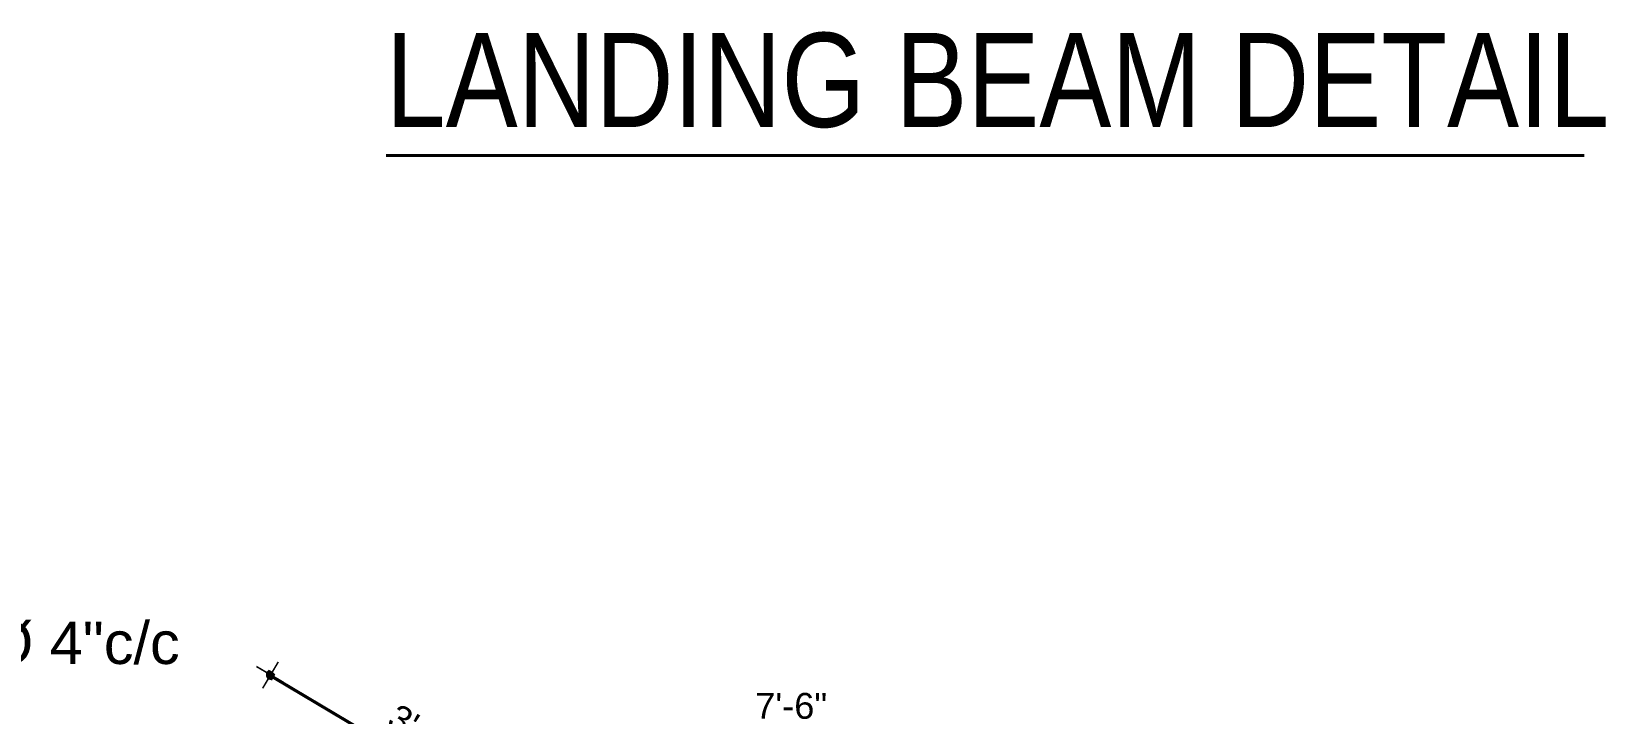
# Model space of a CAD drawing. Header units: millimetres. Extents: x 5 to 350, y 3 to 213.
# Drawn here: x 171.1 to 256.3, y 76.7 to 113.6 of the extents above; entities that cross this region are included whole.
import ezdxf

# ---------------------------------------------------------------- set-up
doc = ezdxf.new("R2010")
doc.units = ezdxf.units.MM
for name, color, linetype in [('H', 251, 'Continuous'), ('P', 255, 'Continuous'), ('T', 255, 'Continuous')]:
    doc.layers.add(name, color=color, linetype=linetype)
doc.styles.get("Standard").update_dxf_attribs({"font": 'arial.ttf'})

msp = doc.modelspace()

# ---------------------------------------------------------------- hatches: boundary and pattern name
at = {"layer": 'H', "linetype": 'Continuous'}
for points in [[(184.062, 78.74), (183.815, 78.916), (183.974, 79.075), (184.062, 78.74)], [(183.815, 78.74), (183.815, 78.916), (184.062, 78.74), (183.815, 78.74)], [(183.903, 78.564), (183.815, 78.74), (184.062, 78.74), (183.903, 78.564)], [(183.903, 78.74), (183.903, 78.916), (184.062, 78.828), (183.903, 78.74)], [(184.062, 78.828), (183.903, 78.916), (183.974, 78.916), (184.062, 78.828)], [(183.974, 78.652), (183.903, 78.74), (184.062, 78.828), (183.974, 78.652)], [(184.15, 78.493), (183.903, 78.564), (184.062, 78.74), (184.15, 78.493)], [(184.062, 78.74), (183.974, 79.075), (184.15, 78.987), (184.062, 78.74)], [(184.062, 78.828), (183.974, 78.916), (184.15, 78.916), (184.062, 78.828)], [(183.974, 78.652), (184.062, 78.828), (184.062, 78.652), (183.974, 78.652)], [(184.062, 78.74), (184.15, 78.987), (184.326, 78.828), (184.062, 78.74)], [(184.062, 78.828), (184.15, 78.916), (184.15, 78.828), (184.062, 78.828)], [(184.238, 78.652), (184.062, 78.74), (184.326, 78.828), (184.238, 78.652)], [(184.062, 78.652), (184.062, 78.828), (184.15, 78.74), (184.062, 78.652)], [(184.15, 78.74), (184.062, 78.828), (184.15, 78.828), (184.15, 78.74)], [(184.15, 78.493), (184.062, 78.74), (184.238, 78.652), (184.15, 78.493)]]:
    msp.add_hatch(color=256, dxfattribs=at).paths.add_polyline_path(points)

# ---------------------------------------------------------------- linework, layer by layer
at = {"layer": 'P'}
for points, const_width in [([(190.324, 106.927), (255.182, 106.927)], 0.169), ([(184.75, 78.405), (183.303, 79.252)], 0.085), ([(183.638, 78.07), (184.485, 79.498)], 0.085), ([(184.238, 78.652), (198.72, 70.026)], 0.169)]:
    msp.add_lwpolyline(points, dxfattribs=dict(at, const_width=const_width))

# ---------------------------------------------------------------- texts
at = {"layer": 'T', "attachment_point": 7}
for s, insert, char_height in [('{\\fArial Narrow|b0|i0|c0|p18;LANDING BEAM DETAIL}', (190.3, 108.4), 5.1), ('{\\fArial|b0|i0|c0|p18;12mmØ 4"c/c}', (159.8, 79.3), 2.3), ('{\\fArial|b0|i0|c0|p18;7\'-6"}', (210.3, 76.4), 1.4)]:
    msp.add_mtext(s, dxfattribs=dict(at, insert=insert, char_height=char_height))
at = {"layer": 'T', "insert": (191, 77.3), "char_height": 1.4, "attachment_point": 1, "rotation": 329}
msp.add_mtext('{\\fArial|b0|i0|c0|p18;3\'-6"}', dxfattribs=at)

doc.saveas('drawing.dxf')
